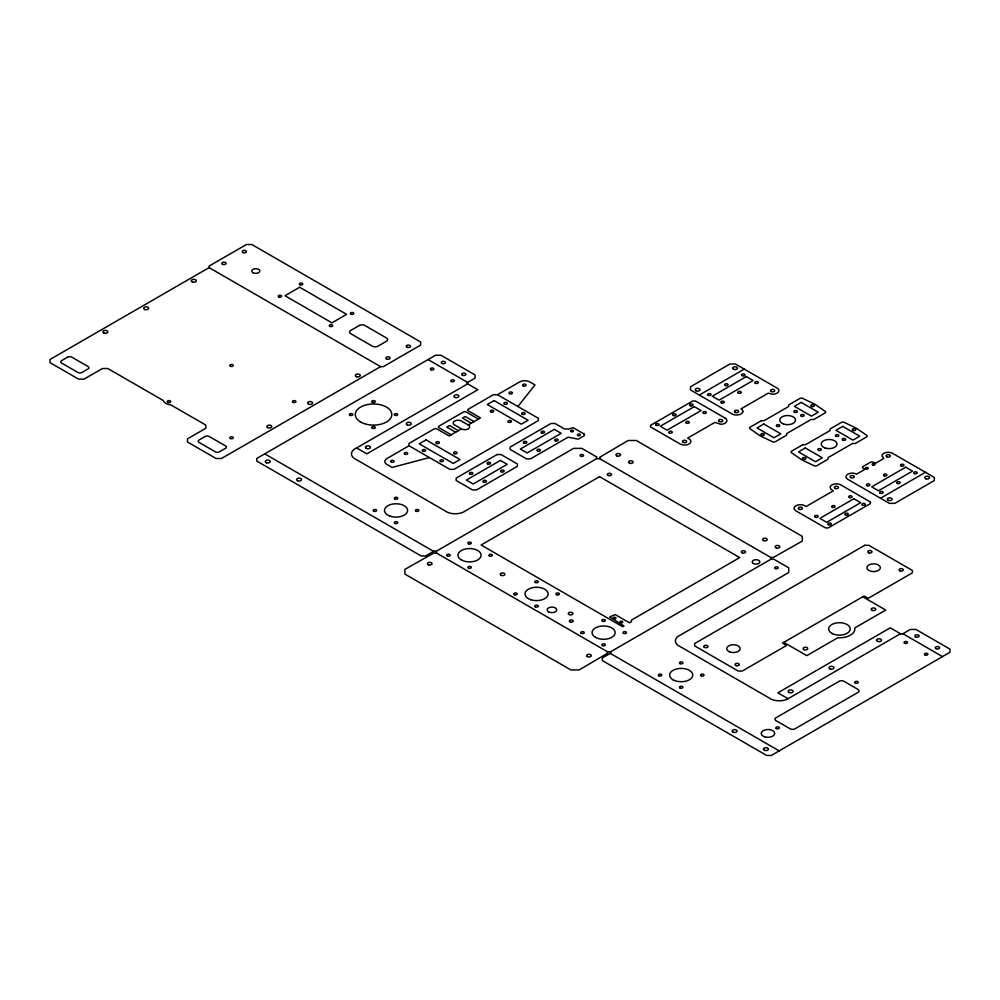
<?xml version="1.0" encoding="UTF-8"?>
<svg xmlns="http://www.w3.org/2000/svg" width="1000" height="1000" viewBox="0 0 1000 1000"><rect width="100%" height="100%" fill="white"/><g stroke="black" fill="none" stroke-linecap="round" stroke-linejoin="round"><path stroke-width="1.5" d="M568.6 612.913A2.312 1.338 0 0 1 571.2 612.288A2.312 1.338 0 0 1 572.913 613.575L572.625 614.2A2.312 1.338 0 0 1 570.013 614.862A2.312 1.338 0 0 1 568.3 613.575L568.625 612.863M517.9 406.5L534.987 384.925L529.812 381.938A7.237 4.175 0 0 0 519.263 382.137L497.488 394.712L493.4 394.712L468.263 409.225A1.988 1.15 0 0 0 468.137 410.763L480.475 417.887L468.225 424.963L461.425 421.037A4.812 2.775 0 0 0 454.613 421.037A4.812 2.775 0 0 0 454.613 424.963L461.425 428.888A4.812 2.775 0 0 0 468.225 428.888A4.812 2.775 0 0 0 468.225 424.963M436.062 551.375L596.938 458.5A1.737 1 0 0 0 599.163 458.612A1.737 1 0 0 0 599.663 457.287L628.112 440.5L636.275 440.5L802.325 536.375L802.325 541.087L773.25 557.513A1.737 1 0 0 0 770.962 557.8A1.737 1 0 0 0 771.275 559.138A1.737 1 0 0 0 773.612 559.075L788.713 567.8L788.713 572.513L680.512 634.987A12.763 7.362 0 0 0 680.512 646.775L768.975 697.85A12.763 7.362 0 0 0 788.1 698.713L900.462 633.725A1.737 1 0 0 0 902.913 633.725L942.513 656.6M209.112 267.625L50 359.487L50 362.625L78.587 379.137L84.025 379.137L102.4 368.525L107.85 368.525L163.238 400.513A9.7 5.6 0 0 0 170.863 404.913L205.837 425.1L205.837 428.25L187.463 438.85L187.463 442L216.05 458.5L221.488 458.5L380.6 366.637L383.325 366.637L420.613 345.112L420.613 341.962L251.85 244.525L246.4 244.525L209.1 266.062L209.112 267.625L380.6 366.637M428.038 359.562L467.638 382.438L475.125 378.113L474.988 374.888L440.962 355.25L435.525 355.25L256.775 458.45L256.775 461.062L421.138 555.962L425.675 555.962L433.612 551.375A1.737 1 0 0 1 435.95 551.325A1.737 1 0 0 1 436.262 552.663A1.737 1 0 0 1 433.975 552.95L404.9 569.375L404.9 574.087L570.95 669.95L579.113 669.95L607.612 653.225A1.737 1 0 0 1 607.762 652L608.1 651.838A1.737 1 0 0 1 610.2 651.925L610.5 652.113A1.737 1 0 0 1 610.35 653.337L602.337 657.95L602.312 660.562L766.712 755.475L771.25 755.475L950 652.275L950 649.137L915.975 629.487L910.387 629.412L902.913 633.725M356.575 447.962L467.638 383.85L477.887 389.712L366.788 453.862L356.575 447.962A12.763 7.362 0 0 0 356.575 459.75L445.05 510.838A12.763 7.362 0 0 0 465.462 510.838L573.663 448.363L581.838 448.363L596.938 457.088A1.737 1 0 0 0 596.838 458.438M497.488 394.712L538.312 418.288L538.312 420.637L453.938 469.363L449.85 469.363L409.012 445.788L387.238 458.363A7.237 4.175 0 0 0 386.9 464.45L392.075 467.438L429.438 457.575M461.425 428.888L449.175 435.962L437.175 429.038A2.288 1.325 0 0 0 433.938 429.038L409.012 443.425L409.012 445.788M699.338 395.05L744.262 369.125M610.275 651.963L771.162 559.075M880.537 498.237L889.375 503.35L894.825 503.35L934.3 480.562L934.3 477.413L892.65 453.375A6.25 3.613 0 0 0 885.825 452.587A6.25 3.613 0 0 0 881.963 455.925L883.8 458.475L876.65 462.6A1.925 1.113 0 0 1 873.925 462.6L873.25 462.212A1.925 1.113 0 0 0 870.525 462.212L863.037 466.538A1.925 1.113 0 0 0 863.037 468.1L863.725 468.5A1.925 1.113 0 0 1 863.725 470.062L856.575 474.188A6.25 3.613 0 0 0 852.15 473.137L850.537 473.263A6.25 3.613 0 0 0 847.725 479.3L880.537 498.237L925.45 472.312M724.912 418.013L725.062 418.075A6.25 3.613 0 0 1 726.425 422.013A6.25 3.613 0 0 1 720.65 424.25L714.862 422.4L687.638 438.113L689 438.9A6.25 3.613 0 0 1 690.837 441.463L690.625 442.388A6.25 3.613 0 0 1 680.15 444.012L650.55 426.925L650.55 425.35L692.738 400.988L695.462 400.988L724.925 418M862.738 596.775L885.738 610.062L854.65 628.013L854.862 628.925A15.4 8.888 0 0 1 839.463 637.812L837.875 637.688L806.8 655.638L783.787 642.362M599.388 458.5L771.162 557.663M900.462 633.725L890.25 627.837L777.887 692.812L788.1 698.713M478.438 419.075L466.213 412.013A1.963 1.137 0 0 0 463.35 412.062L439.062 426.087A2.062 1.188 0 0 0 439.062 427.762L451.213 434.787M474.012 421.625L465.163 416.512L462.438 418.088L471.287 423.2M458.363 430.662L449.513 425.55L446.788 427.125L455.637 432.225M264.713 453.862L433.612 551.375M436.062 552.8L607.837 651.963M610.275 653.375L779.188 750.888M467.638 383.85A1.737 1 0 0 1 467.638 382.438M870.425 502L870.425 503.575L828.238 527.938L825.512 527.938L795.913 510.838A6.25 3.613 0 0 1 798.713 504.8L800.337 504.675A6.25 3.613 0 0 1 804.75 505.737L806.112 506.525L833.337 490.8L830.987 489.275L830.15 487.463A6.25 3.613 0 0 1 834 484.125A6.25 3.613 0 0 1 840.825 484.913L870.425 502M584.375 434.137L584.312 435.675L578.263 439.175L568.1 437.175L530.55 458.862L526.475 458.862L510.138 449.425L510.138 447.075L550.962 423.5L555.05 423.5L564.513 428.963L568.663 429L573.212 427.7L584.375 434.137M742.825 411.438L742.613 412.375A6.25 3.613 0 0 1 732.15 414L690.5 389.95L690.5 386.8L729.963 364.012L735.413 364.012L777.062 388.062A6.25 3.613 0 0 1 778.413 392A6.25 3.613 0 0 1 772.638 394.225L768.213 393.175L740.987 408.888A6.25 3.613 0 0 1 742.825 411.438M67.688 357.125L61.575 360.662A2.888 1.663 0 0 0 61.575 363.025L77.9 372.45A2.888 1.663 0 0 0 81.988 372.45L88.112 368.913A2.888 1.663 0 0 0 88.112 366.562L71.775 357.125A2.888 1.663 0 0 0 67.688 357.125M299.662 287.238L284.975 295.725L331.925 322.837L346.625 314.35L299.662 287.238M359.363 325.462L350.662 330.487A3.85 2.225 0 0 0 350.662 333.638L372.438 346.213A3.85 2.225 0 0 0 377.875 346.213L386.587 341.175A3.85 2.225 0 0 0 386.587 338.038L364.812 325.462A3.85 2.225 0 0 0 359.363 325.462M205.162 436.5L199.037 440.025A2.888 1.663 0 0 0 199.037 442.388L215.362 451.812A2.888 1.663 0 0 0 219.45 451.812L225.575 448.288A2.888 1.663 0 0 0 225.575 445.925L209.237 436.5A2.888 1.663 0 0 0 205.162 436.5M426.037 439.888L419.225 443.825L453.25 463.462L460.062 459.538L426.037 439.888M494.087 400.6L487.275 404.538L521.3 424.175L528.112 420.25L494.087 400.6M496.987 454.55L456.15 478.125L456.15 480.487L472.488 489.913L476.562 489.913L517.4 466.337L517.4 463.975L501.062 454.55L496.987 454.55M500.387 460.45L466.362 480.087L473.162 484.012L507.188 464.375L500.387 460.45M554.375 429.387L520.35 449.038L527.15 452.962L561.175 433.325L554.375 429.387M694.312 406.613L660.275 426.25L667.087 430.175L701.112 410.538L694.312 406.613M746.3 376.587L712.275 396.238L719.075 400.163L753.1 380.513L746.3 376.587M599.525 476.65L481.112 545.013L622.663 626.737L624.025 625.95L609.663 616.95L615.2 614.575L629.475 622.812L631.512 621.625L631.375 620.138L739.712 557.587L599.525 476.65M761.413 420.675L750.175 427.163A2.112 1.225 0 0 0 750.05 428.8L760.25 435.875L772.513 441.763A2.112 1.225 0 0 0 775.362 441.688L786.587 435.213L786.587 433.638L811.087 419.5L813.812 419.5L825.037 413.013A2.112 1.225 0 0 0 825.163 411.362L814.963 404.288L802.7 398.4A2.112 1.225 0 0 0 799.862 398.475L788.625 404.963L788.625 406.525L764.125 420.675L761.413 420.675M763.787 424.012L756.988 427.938L774 437.762L780.8 433.837L763.787 424.012M801.225 402.4L794.412 406.337L811.425 416.15L818.238 412.225L801.225 402.4M802.925 444.637L791.688 451.125A2.112 1.225 0 0 0 791.562 452.762L801.762 459.85L814.025 465.737A2.112 1.225 0 0 0 816.875 465.662L828.1 459.175L828.1 457.6L852.6 443.462L855.325 443.462L866.55 436.975A2.112 1.225 0 0 0 866.675 435.337L856.475 428.263L844.212 422.375A2.112 1.225 0 0 0 841.375 422.438L830.138 428.925L830.138 430.5L805.638 444.637L802.925 444.637M805.3 447.975L798.5 451.912L815.512 461.737L822.312 457.8L805.3 447.975M842.738 426.375L835.925 430.3L852.938 440.125L859.75 436.188L842.738 426.375M905.713 467.2L871.688 486.85L878.487 490.775L912.513 471.125L905.713 467.2M853.888 498.738L819.862 518.387L826.675 522.312L860.7 502.675L853.888 498.738M864.775 545.312L694.65 643.538L694.65 645.888L738.2 671.038L742.288 671.038L786.513 645.5L782.438 643.138L864.1 596L868.175 598.35L912.412 572.812L912.412 570.45L868.863 545.312L864.775 545.312M838.838 681.488L776.225 717.638A3.425 1.975 0 0 0 776.225 720.775L789.837 728.637A3.588 2.075 0 0 0 795.288 728.637L857.887 692.487A3.787 2.188 0 0 0 857.887 689.35L844.275 681.488A3.4 1.963 0 0 0 838.838 681.488M468.688 543.913A1.737 1 0 0 0 471.275 543.05A1.737 1 0 0 0 468.688 542.188A1.737 1 0 0 0 468.688 543.913M489.475 555.975A1.737 1 0 0 0 492.337 555.438A1.737 1 0 0 0 490.112 554.275A1.737 1 0 0 0 489.475 555.975M447.587 556.1A1.737 1 0 0 0 450.188 555.225A1.737 1 0 0 0 447.587 554.362A1.737 1 0 0 0 447.587 556.1M468.688 568.275A1.737 1 0 0 0 471.275 567.413A1.737 1 0 0 0 468.688 566.538A1.737 1 0 0 0 468.688 568.275M753.325 563.475A3.85 2.225 0 0 0 759.762 562.487A3.85 2.225 0 0 0 755.05 559.763A3.85 2.225 0 0 0 753.325 563.475M673.025 679.775A11.55 6.662 0 0 0 692.35 676.787A11.55 6.662 0 0 0 678.2 668.625A11.55 6.662 0 0 0 673.025 679.775M679.963 663.587A1.737 1 0 0 0 682.862 663.138A1.737 1 0 0 0 680.738 661.912A1.737 1 0 0 0 679.963 663.587M701.062 675.775A1.737 1 0 0 0 703.962 675.325A1.737 1 0 0 0 701.838 674.1A1.737 1 0 0 0 701.062 675.775M679.963 687.95A1.737 1 0 0 0 682.862 687.5A1.737 1 0 0 0 680.738 686.275A1.737 1 0 0 0 679.963 687.95M658.875 675.775A1.737 1 0 0 0 661.775 675.325A1.737 1 0 0 0 659.65 674.1A1.737 1 0 0 0 658.875 675.775M904.575 643.175A1.737 1 0 0 0 907.45 642.688A1.737 1 0 0 0 905.275 641.5A1.737 1 0 0 0 904.575 643.175M924.975 654.95A1.737 1 0 0 0 927.862 654.488A1.737 1 0 0 0 925.713 653.275A1.737 1 0 0 0 924.975 654.95M462.088 560.312A11.55 6.662 0 0 0 480.913 556.413A11.55 6.662 0 0 0 465.65 548.95A11.55 6.662 0 0 0 462.088 560.312M602.6 645.625A1.737 1 0 0 0 605.337 644.912A1.737 1 0 0 0 602.9 643.9A1.737 1 0 0 0 602.6 645.625M623.488 633.337A1.737 1 0 0 0 626.388 632.888A1.737 1 0 0 0 624.263 631.663A1.737 1 0 0 0 623.488 633.337M602.75 621.312A1.737 1 0 0 0 605.35 620.45A1.737 1 0 0 0 602.75 619.587A1.737 1 0 0 0 602.75 621.312M581.287 633.337A1.737 1 0 0 0 584.188 632.888A1.737 1 0 0 0 582.062 631.663A1.737 1 0 0 0 581.287 633.337M595.45 637.35A11.55 6.662 0 0 0 614.763 634.362A11.55 6.662 0 0 0 600.625 626.188A11.55 6.662 0 0 0 595.45 637.35M607.9 475.35A2.112 1.225 0 0 0 611.438 474.8A2.112 1.225 0 0 0 608.85 473.312A2.112 1.225 0 0 0 607.9 475.35M742.4 552.95A2.112 1.225 0 0 0 745.575 551.888A2.112 1.225 0 0 0 742.4 550.837A2.112 1.225 0 0 0 742.4 552.95M530.8 599.7A11.55 6.662 0 0 0 548.125 593.925A11.55 6.662 0 0 0 530.8 588.15A11.55 6.662 0 0 0 530.8 599.7M556.812 594.8A1.737 1 0 0 0 559.412 593.925A1.737 1 0 0 0 556.812 593.062A1.737 1 0 0 0 556.812 594.8M535.35 582.463A1.737 1 0 0 0 538.25 582.013A1.737 1 0 0 0 536.138 580.788A1.737 1 0 0 0 535.35 582.463M514.612 594.8A1.737 1 0 0 0 517.212 593.925A1.737 1 0 0 0 514.612 593.062A1.737 1 0 0 0 514.612 594.8M535.35 606.812A1.737 1 0 0 0 538.25 606.375A1.737 1 0 0 0 536.138 605.15A1.737 1 0 0 0 535.35 606.812M501.4 575.438A2.312 1.338 0 0 0 504.862 574.288A2.312 1.338 0 0 0 501.4 573.125A2.312 1.338 0 0 0 501.4 575.438M775.438 568.612A1.737 1 0 0 0 778.188 567.913A1.737 1 0 0 0 775.775 566.888A1.737 1 0 0 0 775.438 568.612M776.363 728.562A1.737 1 0 0 0 779.262 728.112A1.737 1 0 0 0 777.138 726.888A1.737 1 0 0 0 776.363 728.562M855.3 682.975A1.737 1 0 0 0 858.2 682.537A1.737 1 0 0 0 856.075 681.312A1.737 1 0 0 0 855.3 682.975M764.587 736.775A6.737 3.887 0 0 0 774.7 733.413A6.737 3.887 0 0 0 764.587 730.037A6.737 3.887 0 0 0 764.587 736.775M587.35 656.562A2.312 1.338 0 0 0 591.213 655.962A2.312 1.338 0 0 0 588.387 654.325A2.312 1.338 0 0 0 587.35 656.562M428.587 564.837A2.312 1.338 0 0 0 432.05 563.675A2.312 1.338 0 0 0 428.587 562.525A2.312 1.338 0 0 0 428.587 564.837M252.925 272.663A4.037 2.338 0 0 0 259.688 271.613A4.037 2.338 0 0 0 254.737 268.762A4.037 2.338 0 0 0 252.925 272.663M278.725 296.887A1.737 1 0 0 0 281.625 296.45A1.737 1 0 0 0 279.5 295.225A1.737 1 0 0 0 278.725 296.887M350.825 314.175A1.737 1 0 0 0 353.725 313.725A1.737 1 0 0 0 351.6 312.5A1.737 1 0 0 0 350.825 314.175M329.837 326.4A1.737 1 0 0 0 332.675 325.85A1.737 1 0 0 0 330.425 324.7A1.737 1 0 0 0 329.837 326.4M299.812 284.713A1.737 1 0 0 0 302.712 284.262A1.737 1 0 0 0 300.587 283.038A1.737 1 0 0 0 299.812 284.713M763.5 540.575A2.312 1.338 0 0 0 767.188 539.688A2.312 1.338 0 0 0 764.013 538.288A2.312 1.338 0 0 0 763.5 540.575M629.675 463.263A2.312 1.338 0 0 0 633.138 462.113A2.312 1.338 0 0 0 629.675 460.962A2.312 1.338 0 0 0 629.675 463.263M776.338 547.938A2.312 1.338 0 0 0 779.8 546.788A2.312 1.338 0 0 0 776.338 545.625A2.312 1.338 0 0 0 776.338 547.938M617.087 456A2.312 1.338 0 0 0 620.55 454.85A2.312 1.338 0 0 0 617.087 453.688A2.312 1.338 0 0 0 617.087 456M454.65 397.25A2.5 1.45 0 0 0 458.837 396.587A2.5 1.45 0 0 0 455.75 394.825A2.5 1.45 0 0 0 454.65 397.25M407.075 424.787A2.5 1.45 0 0 0 411.213 424.05A2.5 1.45 0 0 0 408.038 422.35A2.5 1.45 0 0 0 407.075 424.787M366.175 448.325A2.5 1.45 0 0 0 370.363 447.675A2.5 1.45 0 0 0 367.3 445.9A2.5 1.45 0 0 0 366.175 448.325M789.175 692.513A2.5 1.45 0 0 0 793.125 691.488A2.5 1.45 0 0 0 789.613 690.025A2.5 1.45 0 0 0 789.175 692.513M830.138 668.975A2.5 1.45 0 0 0 833.938 667.775A2.5 1.45 0 0 0 830.238 666.475A2.5 1.45 0 0 0 830.138 668.975M877.525 641.375A2.5 1.45 0 0 0 881.513 640.4A2.5 1.45 0 0 0 878.062 638.888A2.5 1.45 0 0 0 877.525 641.375M462.638 375.337A2.112 1.225 0 0 0 465.875 374.35A2.112 1.225 0 0 0 462.775 373.225A2.112 1.225 0 0 0 462.638 375.337M441.85 363.375A2.112 1.225 0 0 0 445.387 362.825A2.112 1.225 0 0 0 442.8 361.337A2.112 1.225 0 0 0 441.85 363.375M915.588 636.888A2.112 1.225 0 0 0 919.075 636.213A2.112 1.225 0 0 0 916.325 634.812A2.112 1.225 0 0 0 915.588 636.888M936 648.675A2.112 1.225 0 0 0 939.488 648A2.112 1.225 0 0 0 936.737 646.6A2.112 1.225 0 0 0 936 648.675M733.25 732.262A2.5 1.45 0 0 0 737.113 731.125A2.5 1.45 0 0 0 733.475 729.762A2.5 1.45 0 0 0 733.25 732.262M764.625 750.362A2.5 1.45 0 0 0 768.425 749.163A2.5 1.45 0 0 0 764.712 747.862A2.5 1.45 0 0 0 764.625 750.362M297.613 480.775A2.5 1.45 0 0 0 301.562 479.738A2.5 1.45 0 0 0 298.05 478.275A2.5 1.45 0 0 0 297.613 480.775M266.525 462.775A2.5 1.45 0 0 0 270.275 461.525A2.5 1.45 0 0 0 266.525 460.275A2.5 1.45 0 0 0 266.525 462.775M430.975 369.75A1.737 1 0 0 0 433.825 369.188A1.737 1 0 0 0 431.562 368.05A1.737 1 0 0 0 430.975 369.75M451.425 381.55A1.737 1 0 0 0 454.237 380.95A1.737 1 0 0 0 451.938 379.85A1.737 1 0 0 0 451.425 381.55M373.725 511.15A1.737 1 0 0 0 376.625 510.7A1.737 1 0 0 0 374.513 509.475A1.737 1 0 0 0 373.725 511.15M395.188 523.488A1.737 1 0 0 0 397.788 522.625A1.737 1 0 0 0 395.188 521.75A1.737 1 0 0 0 395.188 523.488M394.862 498.988A1.737 1 0 0 0 397.738 498.488A1.737 1 0 0 0 395.562 497.3A1.737 1 0 0 0 394.862 498.988M416.037 511.2A1.737 1 0 0 0 418.85 510.613A1.737 1 0 0 0 416.55 509.5A1.737 1 0 0 0 416.037 511.2M390.275 516.213A11.55 6.662 0 0 0 407.6 510.438A11.55 6.662 0 0 0 390.275 504.663A11.55 6.662 0 0 0 390.275 516.213M580.675 456.175A1.737 1 0 0 0 583.525 455.637A1.737 1 0 0 0 581.3 454.487A1.737 1 0 0 0 580.675 456.175M372.3 428.2A1.737 1 0 0 0 375.2 427.762A1.737 1 0 0 0 373.075 426.538A1.737 1 0 0 0 372.3 428.2M360.6 422A18.288 10.562 0 0 0 391.188 417.262A18.288 10.562 0 0 0 368.787 404.338A18.288 10.562 0 0 0 360.6 422M372.312 402.275A1.737 1 0 0 0 375.2 401.825A1.737 1 0 0 0 373.062 400.6A1.737 1 0 0 0 372.312 402.275M395.087 415.387A1.737 1 0 0 0 397.713 414.55A1.737 1 0 0 0 395.138 413.663A1.737 1 0 0 0 395.087 415.387M350.2 415.4A1.737 1 0 0 0 352.8 414.538A1.737 1 0 0 0 350.2 413.663A1.737 1 0 0 0 350.2 415.4M243.3 252.65A2.112 1.225 0 0 0 246.475 251.6A2.112 1.225 0 0 0 243.3 250.538A2.112 1.225 0 0 0 243.3 252.65M222.55 264.3A2.112 1.225 0 0 0 226.025 263.612A2.112 1.225 0 0 0 223.25 262.225A2.112 1.225 0 0 0 222.55 264.3M406.938 347.188A2.112 1.225 0 0 0 410.438 346.55A2.112 1.225 0 0 0 407.738 345.112A2.112 1.225 0 0 0 406.938 347.188M386.45 358.938A2.112 1.225 0 0 0 390 358.387A2.112 1.225 0 0 0 387.4 356.887A2.112 1.225 0 0 0 386.45 358.938M104.075 333.113A2.5 1.45 0 0 0 107.825 331.863A2.5 1.45 0 0 0 104.075 330.613A2.5 1.45 0 0 0 104.075 333.113M144.913 309.538A2.5 1.45 0 0 0 148.663 308.288A2.5 1.45 0 0 0 144.913 307.038A2.5 1.45 0 0 0 144.913 309.538M192.425 282A2.5 1.45 0 0 0 196.287 280.875A2.5 1.45 0 0 0 192.662 279.5A2.5 1.45 0 0 0 192.425 282M267.562 427.575A2.5 1.45 0 0 0 271.75 426.925A2.5 1.45 0 0 0 268.688 425.163A2.5 1.45 0 0 0 267.562 427.575M308.6 404.113A2.5 1.45 0 0 0 312.638 403.2A2.5 1.45 0 0 0 309.262 401.637A2.5 1.45 0 0 0 308.6 404.113M356.55 376.725A2.5 1.45 0 0 0 360.3 375.475A2.5 1.45 0 0 0 356.55 374.225A2.5 1.45 0 0 0 356.55 376.725M804.275 649.725A2.312 1.338 0 0 0 807.75 648.562A2.312 1.338 0 0 0 804.275 647.412A2.312 1.338 0 0 0 804.275 649.725M871.9 610.25A2.312 1.338 0 0 0 875.738 609.587A2.312 1.338 0 0 0 872.825 608A2.312 1.338 0 0 0 871.9 610.25M832.362 633.6A10.775 6.225 0 0 0 850.037 630.125A10.775 6.225 0 0 0 835.987 623.025A10.775 6.225 0 0 0 832.362 633.6M900.062 570.9A2.112 1.225 0 0 0 903.3 569.913A2.112 1.225 0 0 0 900.2 568.787A2.112 1.225 0 0 0 900.062 570.9M868.825 552.85A2.112 1.225 0 0 0 872 551.788A2.112 1.225 0 0 0 868.825 550.737A2.112 1.225 0 0 0 868.825 552.85M704.375 647.35A2.112 1.225 0 0 0 707.913 646.8A2.112 1.225 0 0 0 705.325 645.3A2.112 1.225 0 0 0 704.375 647.35M736.112 665.612A2.112 1.225 0 0 0 739.3 664.55A2.112 1.225 0 0 0 736.112 663.5A2.112 1.225 0 0 0 736.112 665.612M868.863 570.45A6.737 3.887 0 0 0 880.125 568.713A6.737 3.887 0 0 0 871.875 563.95A6.737 3.887 0 0 0 868.863 570.45M729.7 651.888A6.737 3.887 0 0 0 740.163 648.888A6.737 3.887 0 0 0 730.438 645.163A6.737 3.887 0 0 0 729.7 651.888M423.125 451.362A1.737 1 0 0 0 425.725 450.5A1.737 1 0 0 0 423.125 449.637A1.737 1 0 0 0 423.125 451.362M440.462 461.425A1.737 1 0 0 0 443.363 460.975A1.737 1 0 0 0 441.238 459.75A1.737 1 0 0 0 440.462 461.425M454.188 453.625A1.737 1 0 0 0 457 453.025A1.737 1 0 0 0 454.7 451.925A1.737 1 0 0 0 454.188 453.625M436.662 443.488A1.737 1 0 0 0 439.325 442.688A1.737 1 0 0 0 436.8 441.75A1.737 1 0 0 0 436.662 443.488M491.175 412.075A1.737 1 0 0 0 493.775 411.213A1.737 1 0 0 0 491.175 410.35A1.737 1 0 0 0 491.175 412.075M508.512 422.137A1.737 1 0 0 0 511.413 421.688A1.737 1 0 0 0 509.288 420.462A1.737 1 0 0 0 508.512 422.137M522.2 414.312A1.737 1 0 0 0 525.05 413.775A1.737 1 0 0 0 522.8 412.625A1.737 1 0 0 0 522.2 414.312M504.425 404.062A1.737 1 0 0 0 507.325 403.612A1.737 1 0 0 0 505.2 402.388A1.737 1 0 0 0 504.425 404.062M483.512 481.975A1.737 1 0 0 0 486.4 481.525A1.737 1 0 0 0 484.288 480.3A1.737 1 0 0 0 483.512 481.975M501.2 471.763A1.737 1 0 0 0 504.1 471.312A1.737 1 0 0 0 501.975 470.087A1.737 1 0 0 0 501.2 471.763M487.713 463.963A1.737 1 0 0 0 490.525 463.363A1.737 1 0 0 0 488.212 462.262A1.737 1 0 0 0 487.713 463.963M470.188 474.25A1.737 1 0 0 0 472.85 473.45A1.737 1 0 0 0 470.325 472.525A1.737 1 0 0 0 470.188 474.25M391.475 462.175A1.737 1 0 0 0 394.075 461.3A1.737 1 0 0 0 391.475 460.438A1.737 1 0 0 0 391.475 462.175M404.725 454.15A1.737 1 0 0 0 407.625 453.713A1.737 1 0 0 0 405.513 452.488A1.737 1 0 0 0 404.725 454.15M509.538 393.65A1.737 1 0 0 0 512.425 393.2A1.737 1 0 0 0 510.312 391.975A1.737 1 0 0 0 509.538 393.65M523.138 385.788A1.737 1 0 0 0 526.038 385.337A1.737 1 0 0 0 523.925 384.113A1.737 1 0 0 0 523.138 385.788M230.338 366.163A1.737 1 0 0 0 233.238 365.712A1.737 1 0 0 0 231.112 364.487A1.737 1 0 0 0 230.338 366.163M292.95 402.312A1.737 1 0 0 0 295.85 401.863A1.737 1 0 0 0 293.725 400.637A1.737 1 0 0 0 292.95 402.312M230.425 438.5A1.737 1 0 0 0 233.263 437.95A1.737 1 0 0 0 231.012 436.8A1.737 1 0 0 0 230.425 438.5M167.725 402.312A1.737 1 0 0 0 170.625 401.863A1.737 1 0 0 0 168.512 400.637A1.737 1 0 0 0 167.725 402.312M695.938 390.737A2.4 1.388 0 0 0 699.963 390.112A2.4 1.388 0 0 0 697.025 388.413A2.4 1.388 0 0 0 695.938 390.737M733.863 369.35A2.4 1.388 0 0 0 737.475 368.137A2.4 1.388 0 0 0 733.863 366.938A2.4 1.388 0 0 0 733.863 369.35M708.475 395.412A1.737 1 0 0 0 711.075 394.55A1.737 1 0 0 0 708.475 393.675A1.737 1 0 0 0 708.475 395.412M725.5 385.588A1.737 1 0 0 0 728.088 384.725A1.737 1 0 0 0 725.5 383.862A1.737 1 0 0 0 725.5 385.588M742.15 375.613A1.737 1 0 0 0 745.05 375.163A1.737 1 0 0 0 742.925 373.938A1.737 1 0 0 0 742.15 375.613M721.688 403.038A1.737 1 0 0 0 724.287 402.163A1.737 1 0 0 0 721.688 401.3A1.737 1 0 0 0 721.688 403.038M738.337 393.05A1.737 1 0 0 0 741.237 392.6A1.737 1 0 0 0 739.112 391.375A1.737 1 0 0 0 738.337 393.05M755.35 383.225A1.737 1 0 0 0 758.25 382.788A1.737 1 0 0 0 756.125 381.562A1.737 1 0 0 0 755.35 383.225M771.137 391.475A2.112 1.225 0 0 0 774.688 390.938A2.112 1.225 0 0 0 772.087 389.438A2.112 1.225 0 0 0 771.137 391.475M735.075 412.3A2.112 1.225 0 0 0 738.612 411.763A2.112 1.225 0 0 0 736.025 410.262A2.112 1.225 0 0 0 735.075 412.3M656.125 425.275A1.737 1 0 0 0 659.025 424.825A1.737 1 0 0 0 656.912 423.6A1.737 1 0 0 0 656.125 425.275M673.5 415.6A1.737 1 0 0 0 676.1 414.738A1.737 1 0 0 0 673.5 413.875A1.737 1 0 0 0 673.5 415.6M690.512 405.788A1.737 1 0 0 0 693.112 404.913A1.737 1 0 0 0 690.512 404.05A1.737 1 0 0 0 690.512 405.788M669.338 432.887A1.737 1 0 0 0 672.225 432.438A1.737 1 0 0 0 670.113 431.213A1.737 1 0 0 0 669.338 432.887M686.35 423.075A1.737 1 0 0 0 689.237 422.625A1.737 1 0 0 0 687.125 421.4A1.737 1 0 0 0 686.35 423.075M703.713 413.4A1.737 1 0 0 0 706.312 412.537A1.737 1 0 0 0 703.713 411.675A1.737 1 0 0 0 703.713 413.4M719.15 421.5A2.112 1.225 0 0 0 722.688 420.95A2.112 1.225 0 0 0 720.1 419.45A2.112 1.225 0 0 0 719.15 421.5M683.075 442.325A2.112 1.225 0 0 0 686.625 441.775A2.112 1.225 0 0 0 684.025 440.275A2.112 1.225 0 0 0 683.075 442.325M811.712 406.525A1.737 1 0 0 0 814.312 405.662A1.737 1 0 0 0 811.712 404.8A1.737 1 0 0 0 811.712 406.525M761.762 435.375A1.737 1 0 0 0 764.362 434.5A1.737 1 0 0 0 761.762 433.638A1.737 1 0 0 0 761.762 435.375M794.412 412.225A1.737 1 0 0 0 797.312 411.775A1.737 1 0 0 0 795.188 410.55A1.737 1 0 0 0 794.412 412.225M801.35 416.225A1.737 1 0 0 0 804.15 415.613A1.737 1 0 0 0 801.838 414.513A1.737 1 0 0 0 801.35 416.225M776.862 426.287A1.737 1 0 0 0 779.75 425.838A1.737 1 0 0 0 777.638 424.613A1.737 1 0 0 0 776.862 426.287M783.45 423.963A7.887 4.562 0 0 0 795.5 420.225A7.887 4.562 0 0 0 783.875 416.075A7.887 4.562 0 0 0 783.45 423.963M798.838 509.15A2.112 1.225 0 0 0 802.375 508.6A2.112 1.225 0 0 0 799.788 507.113A2.112 1.225 0 0 0 798.838 509.15M835.337 488.525A2.112 1.225 0 0 0 838.512 487.463A2.112 1.225 0 0 0 835.337 486.413A2.112 1.225 0 0 0 835.337 488.525M849.55 497.6A1.737 1 0 0 0 852.15 496.737A1.737 1 0 0 0 849.55 495.875A1.737 1 0 0 0 849.55 497.6M832.537 507.425A1.737 1 0 0 0 835.138 506.562A1.737 1 0 0 0 832.537 505.7A1.737 1 0 0 0 832.537 507.425M815.525 517.25A1.737 1 0 0 0 818.125 516.388A1.737 1 0 0 0 815.525 515.513A1.737 1 0 0 0 815.525 517.25M862.4 505.062A1.737 1 0 0 0 865.3 504.625A1.737 1 0 0 0 863.175 503.4A1.737 1 0 0 0 862.4 505.062M845.738 515.05A1.737 1 0 0 0 848.337 514.188A1.737 1 0 0 0 845.738 513.312A1.737 1 0 0 0 845.738 515.05M828.375 524.712A1.737 1 0 0 0 831.275 524.263A1.737 1 0 0 0 829.15 523.038A1.737 1 0 0 0 828.375 524.712M872.862 465.087A1.438 0.838 0 0 0 875.037 464.375A1.438 0.838 0 0 0 872.862 463.65A1.438 0.838 0 0 0 872.862 465.087M925.95 478.812A2.4 1.388 0 0 0 929.55 477.612A2.4 1.388 0 0 0 925.95 476.413A2.4 1.388 0 0 0 925.95 478.812M888.512 500.425A2.4 1.388 0 0 0 892.125 499.225A2.4 1.388 0 0 0 888.512 498.025A2.4 1.388 0 0 0 888.512 500.425M866.062 469.025A1.438 0.838 0 0 0 868.225 468.3A1.438 0.838 0 0 0 866.062 467.575A1.438 0.838 0 0 0 866.062 469.025M880.188 493.175A1.737 1 0 0 0 883.088 492.725A1.737 1 0 0 0 880.975 491.5A1.737 1 0 0 0 880.188 493.175M897.562 483.512A1.737 1 0 0 0 900.163 482.638A1.737 1 0 0 0 897.562 481.775A1.737 1 0 0 0 897.562 483.512M914.575 473.688A1.737 1 0 0 0 917.175 472.825A1.737 1 0 0 0 914.575 471.95A1.737 1 0 0 0 914.575 473.688M867.35 485.712A1.737 1 0 0 0 869.95 484.837A1.737 1 0 0 0 867.35 483.975A1.737 1 0 0 0 867.35 485.712M884.362 475.887A1.737 1 0 0 0 886.963 475.025A1.737 1 0 0 0 884.362 474.15A1.737 1 0 0 0 884.362 475.887M901.375 466.062A1.737 1 0 0 0 903.975 465.2A1.737 1 0 0 0 901.375 464.325A1.737 1 0 0 0 901.375 466.062M886.725 456.788A2.112 1.225 0 0 0 890.263 456.238A2.112 1.225 0 0 0 887.675 454.738A2.112 1.225 0 0 0 886.725 456.788M850.662 477.612A2.112 1.225 0 0 0 854.2 477.062A2.112 1.225 0 0 0 851.6 475.562A2.112 1.225 0 0 0 850.662 477.612M620.588 622.75A1.438 0.838 0 0 0 622.75 622.025A1.438 0.838 0 0 0 620.588 621.3A1.438 0.838 0 0 0 620.588 622.75M613.513 618.7A1.438 0.838 0 0 0 615.913 618.288A1.438 0.838 0 0 0 614.075 617.3A1.438 0.838 0 0 0 613.513 618.7M548.525 611.825A4.812 2.775 0 0 0 556.575 610.588A4.812 2.775 0 0 0 550.688 607.188A4.812 2.775 0 0 0 548.525 611.825M570.337 621.962A1.925 1.113 0 0 0 573.225 621A1.925 1.113 0 0 0 570.337 620.037A1.925 1.113 0 0 0 570.337 621.962M537.487 450.925A1.737 1 0 0 0 540.388 450.475A1.737 1 0 0 0 538.275 449.25A1.737 1 0 0 0 537.487 450.925M555.55 440.863A1.737 1 0 0 0 558.15 440A1.737 1 0 0 0 555.55 439.137A1.737 1 0 0 0 555.55 440.863M541.688 432.912A1.737 1 0 0 0 544.513 432.312A1.737 1 0 0 0 542.2 431.2A1.737 1 0 0 0 541.688 432.912M524.175 443.2A1.737 1 0 0 0 526.838 442.4A1.737 1 0 0 0 524.312 441.463A1.737 1 0 0 0 524.175 443.2M578.15 435.613A1.438 0.838 0 0 0 580.312 434.888A1.438 0.838 0 0 0 578.15 434.175A1.438 0.838 0 0 0 578.15 435.613M571.038 431.55A1.438 0.838 0 0 0 573.462 431.175A1.438 0.838 0 0 0 571.688 430.163A1.438 0.838 0 0 0 571.038 431.55M818.725 450.412A1.737 1 0 0 0 821.325 449.55A1.737 1 0 0 0 818.725 448.688A1.737 1 0 0 0 818.725 450.412M842.85 440.188A1.737 1 0 0 0 845.662 439.575A1.737 1 0 0 0 843.35 438.475A1.737 1 0 0 0 842.85 440.188M836.287 436.35A1.737 1 0 0 0 838.888 435.487A1.737 1 0 0 0 836.287 434.625A1.737 1 0 0 0 836.287 436.35M853.225 430.5A1.737 1 0 0 0 855.825 429.637A1.737 1 0 0 0 853.225 428.762A1.737 1 0 0 0 853.225 430.5M802.925 459.175A1.737 1 0 0 0 805.825 458.725A1.737 1 0 0 0 803.7 457.5A1.737 1 0 0 0 802.925 459.175M824.963 447.925A7.887 4.562 0 0 0 837.013 444.2A7.887 4.562 0 0 0 825.387 440.037A7.887 4.562 0 0 0 824.963 447.925"/></g></svg>
